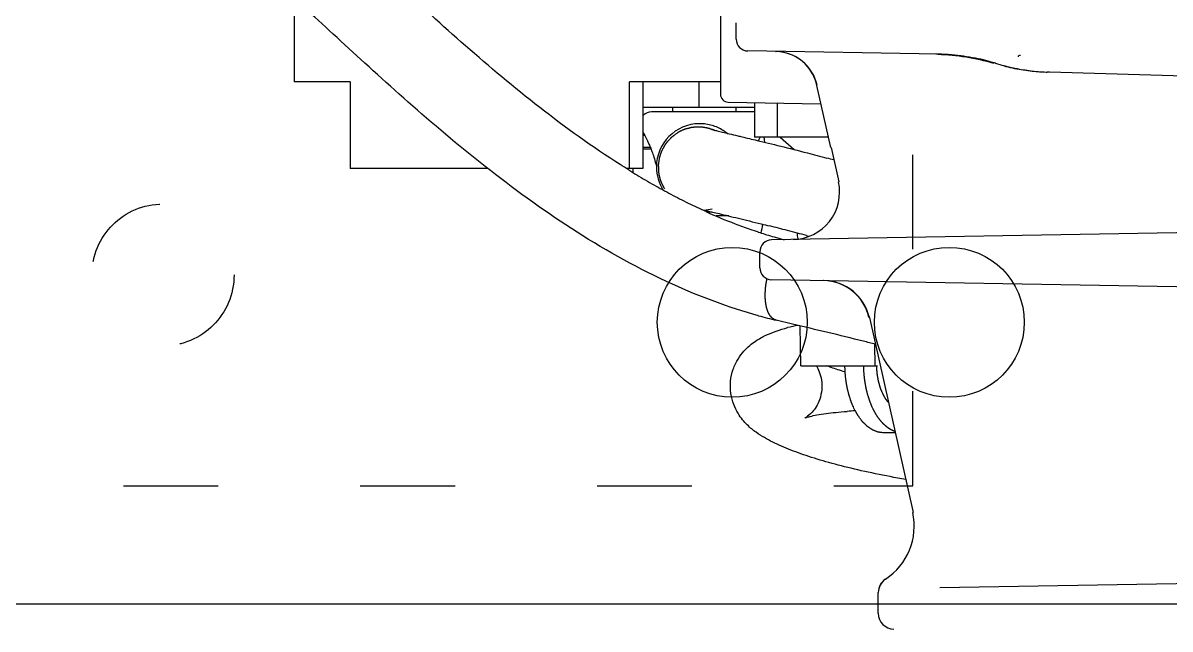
# Model space of a CAD drawing. Header units: metres. Extents: x 27859 to 32645, y 1492 to 8791.
# Drawn here: x 29689.9 to 29835.3, y 5729.2 to 5806 of the extents above; entities that cross this region are included whole.
import ezdxf

# ---------------------------------------------------------------- set-up
doc = ezdxf.new("R2010")
doc.units = ezdxf.units.M
doc.linetypes.add('ACAD_ISO03W100', pattern=[30, 12, -18])
doc.linetypes.add('CENTER', pattern=[2, 1.25, -0.25, 0.25, -0.25])
doc.layers.add('E-EQPT', color=190, linetype='Continuous')
doc.layers.add('E-HAT', color=253, linetype='CENTER', lineweight=15)

# ---------------------------------------------------------------- blocks, each defined once
blk = doc.blocks.new('EDG')
at = {"color": 0, "linetype": 'Continuous'}
for p, q in [((1071.99, 1776.14, 1), (1071.99, 1773.49, 1)), ((986.93, 1771.56, 1), (1064.2, 1772.91, 1)), ((1071.07, 1771.84, 1), (1071.08, 1771.81, 1)), ((1073.12, 1738.65, 1), (1067.58, 1763.35, 1)), ((1069.84, 1753.27, 1), (1071.28, 1753.27, 1)), ((1081.79, 1744.77, 1), (1072.08, 1744.77, 1)), ((1072.47, 1742.01, 1), (1072.41, 1744.77, 1)), ((1081.79, 1744.77, 1), (1081.89, 1739.71, 1)), ((1082.88, 1739.48, 1), (1084.91, 1739, 1)), ((983.32, 1735.63, 1), (1085.52, 1733.85, 1)), ((1086.99, 1732.35, 1), (1086.99, 1730.3, 1)), ((982.02, 1726.99, 1), (1085.52, 1728.8, 1)), ((1081.11, 1728.25, 1), (1080.74, 1728.35, 1)), ((1090.94, 1725.77, 1), (1092.53, 1725.77, 1)), ((1093.2, 1725.23, 1), (1092.17, 1725.47, 1)), ((1093.03, 1725.27, 1), (1093.68, 1725.27, 1)), ((1077.96, 1717.09, 1), (1076.99, 1721.44, 1)), ((1100.14, 1719.34, 1), (1100.1, 1719.5, 1)), ((1101.81, 1719.77, 1), (1103.87, 1719.77, 1)), ((1101.81, 1708.77, 1), (1101.81, 1719.77, 1)), ((1103.03, 1720.29, 1), (1103.03, 1719.77, 1)), ((1103.5, 1719.77, 1), (1103.5, 1708.77, 1)), ((1121.45, 1719.77, 1), (1138.9, 1719.77, 1)), ((1138.9, 1708.77, 1), (1138.9, 1719.77, 1)), ((1100.19, 1719.14, 1), (1100.14, 1719.34, 1)), ((1100.25, 1718.93, 1), (1100.19, 1719.14, 1)), ((1100.3, 1718.72, 1), (1100.25, 1718.93, 1)), ((1100.36, 1718.52, 1), (1100.3, 1718.72, 1)), ((1100.42, 1718.31, 1), (1100.36, 1718.52, 1)), ((1100.49, 1718.12, 1), (1100.42, 1718.31, 1)), ((1100.55, 1717.94, 1), (1100.49, 1718.12, 1)), ((1078.01, 1717.1, 1), (1079.78, 1709.21, 1)), ((1084.44, 1715.77, 1), (1082.63, 1717.36, 1)), ((1100.61, 1717.77, 1), (1100.55, 1717.94, 1)), ((1100.67, 1717.61, 1), (1100.61, 1717.77, 1)), ((1100.72, 1717.46, 1), (1100.67, 1717.61, 1)), ((1100.78, 1717.32, 1), (1100.72, 1717.46, 1)), ((1100.83, 1717.18, 1), (1100.78, 1717.32, 1)), ((1101.81, 1717.27, 1), (1100.8, 1717.27, 1)), ((1100.89, 1717.05, 1), (1100.83, 1717.18, 1)), ((1100.88, 1717.07, 1), (1101.81, 1717.07, 1)), ((1100.94, 1716.92, 1), (1100.89, 1717.05, 1)), ((1100.99, 1716.8, 1), (1100.94, 1716.92, 1)), ((1101.05, 1716.68, 1), (1100.99, 1716.8, 1)), ((1101.1, 1716.57, 1), (1101.05, 1716.68, 1)), ((1101.15, 1716.46, 1), (1101.1, 1716.57, 1)), ((1078.31, 1715.77, 1), (1087.67, 1715.77, 1)), ((1084.75, 1715.77, 1), (1084.75, 1711.45, 1)), ((1086.48, 1715.77, 1), (1086.39, 1716.43, 1)), ((1086.98, 1715.87, 1), (1086.92, 1715.77, 1)), ((1087.03, 1715.96, 1), (1086.98, 1715.87, 1)), ((1087.08, 1716.05, 1), (1087.03, 1715.96, 1)), ((1087.14, 1716.14, 1), (1087.08, 1716.05, 1)), ((1087.19, 1716.23, 1), (1087.14, 1716.14, 1)), ((1087.67, 1711.4, 1), (1087.67, 1715.77, 1)), ((1101.19, 1716.36, 1), (1101.15, 1716.46, 1)), ((1101.24, 1716.26, 1), (1101.19, 1716.36, 1)), ((1101.33, 1716.07, 1), (1101.24, 1716.26, 1)), ((1101.42, 1715.89, 1), (1101.33, 1716.07, 1)), ((1101.5, 1715.73, 1), (1101.42, 1715.89, 1)), ((1101.57, 1715.58, 1), (1101.5, 1715.73, 1)), ((1101.68, 1715.37, 1), (1101.57, 1715.58, 1)), ((1101.58, 1715.57, 1), (1101.81, 1715.57, 1)), ((1101.81, 1715.12, 1), (1101.68, 1715.37, 1)), ((1087.67, 1712.57, 1), (1100.74, 1712.57, 1)), ((1090.05, 1711.97, 1), (1090.05, 1712.57, 1)), ((1098.05, 1711.97, 1), (1098.05, 1712.57, 1)), ((1100.74, 1712.57, 1), (1101.01, 1712.6, 1)), ((1101.01, 1712.6, 1), (1101.29, 1712.68, 1)), ((1101.29, 1712.68, 1), (1101.53, 1712.82, 1)), ((1101.53, 1712.82, 1), (1101.72, 1712.98, 1)), ((1101.72, 1712.98, 1), (1101.81, 1713.08, 1)), ((1091.01, 1711.34, 1), (1079.25, 1711.55, 1)), ((1101.81, 1711.97, 1), (1087.67, 1711.97, 1)), ((1094.74, 1708.77, 1), (1094.74, 1711.97, 1)), ((980.05, 1709.6, 1), (1050.29, 1707.54, 1)), ((1091.99, 1694.31, 1), (1091.99, 1710.34, 1)), ((1091.99, 1708.77, 1), (1103.5, 1708.77, 1)), ((1138.9, 1708.77, 1), (1146.01, 1708.77, 1)), ((1146.01, 1698.24, 1), (1146.01, 1708.77, 1)), ((1050.29, 1707.54, 1), (1050.6, 1707.53, 1)), ((1050.73, 1707.53, 1), (1050.6, 1707.53, 1)), ((1053.98, 1705.43, 1), (1054.1, 1705.43, 1)), ((1054.1, 1705.43, 1), (1054.22, 1705.45, 1)), ((1054.22, 1705.61, 1), (1054.22, 1705.45, 1)), ((1064.42, 1705.27, 1), (1088.52, 1704.85, 1)), ((1084.98, 1704.91, 1), (1084.92, 1704.91, 1)), ((1089.99, 1703.35, 1), (1089.99, 1701.3, 1))]:
    blk.add_line(p, q, dxfattribs=at)
at = {"color": 0}
blk.add_line((130, 1775, 1), (1499.99, 1775, 1), dxfattribs=at)
at = {"color": 0, "linetype": 'ACAD_ISO03W100', "elevation": 1}
blk.add_lwpolyline([(1257.62, 1760), (1067.62, 1760), (1067.62, 1520), (1257.62, 1520)], close=True, dxfattribs=at)
at = {"color": 0}
for centre in [(1062.99, 1739.25, 1), (1090.49, 1739.25, 1)]:
    blk.add_circle(centre, 9.5, dxfattribs=at)
at = {"color": 0, "linetype": 'ACAD_ISO03W100'}
blk.add_circle((1162.62, 1733.25, 1), 9, dxfattribs=at)
at = {"color": 0, "linetype": 'Continuous'}
for centre, radius, start, end in [((1069.99, 1776.14, 1), 2, 359.9999, 88.9944), ((1069.99, 1773.52, 1), 2, 302.6411, 0.0001), ((1069.99, 1773.49, 1), 2, 302.9769, 359.9998), ((1075.44, 1765.1, 1), 8, 122.9772, 192.6488), ((1071.7, 1813.52, 1), 63.12, 272.922, 273.8473), ((1146.34, 2029.52, 1), 296.85, 255.5696, 255.8716), ((1077.59, 1763.06, 1), 23.87, 281.1056, 284.2989), ((1078.98, 1739.97, 1), 6, 192.6487, 269), ((1079.03, 1739.96, 1), 6, 192.6487, 269), ((1070.06, 1676.31, 1), 64.42, 74.593, 76.6713), ((1085.49, 1732.35, 1), 1.5, 0, 89), ((1085.49, 1730.3, 1), 1.5, 271, 0), ((1082.89, 1722.75, 1), 6, 91.0091, 192.6398), ((1169.86, 2061.65, 1), 345.02, 255.0928, 255.2893), ((1101.2, 1731.18, 1), 19.22, 187.3472, 187.6658), ((1100.84, 1731.13, 1), 18.85, 187.6597, 189.7893), ((1069.83, 1675.46, 1), 55.15, 74.5954, 75.1955), ((1069.32, 1673.66, 1), 57.02, 72.5997, 74.5875), ((1172.97, 2073.48, 1), 357.25, 255.2894, 255.4975), ((1178.33, 2094.24, 1), 378.69, 255.4992, 255.8505), ((1068.66, 1671.53, 1), 59.25, 71.7619, 72.6067), ((1094.03, 1725.77, 1), 7.5, 163.3933, 171.8709), ((1068.15, 1669.98, 1), 60.88, 70.711, 71.7609), ((1067.26, 1667.45, 1), 63.56, 68.9019, 70.7053), ((1065.2, 1662.2, 1), 69.21, 65.5357, 68.8779), ((1094.61, 1719.56, 1), 5.51, 96.0013, 106.3567), ((1033.98, 1477.23, 1), 254.97, 76.2979, 76.5699), ((1062.34, 1655.83, 1), 76.18, 63.7169, 65.5556), ((1059.66, 1650.41, 1), 82.23, 62.0029, 63.7175), ((1056.6, 1644.66, 1), 88.74, 60.4058, 62.0035), ((1094.6, 1719.57, 1), 5.5, 359.9996, 31.7433), ((1053.15, 1638.58, 1), 95.74, 58.9183, 60.4064), ((1094.6, 1719.57, 1), 5.5, 270.6374, 0.0062), ((1050.31, 1633.85, 1), 101.25, 58.2418, 58.9255), ((1167.43, 2052.5, 1), 345.7, 254.941, 255.0925), ((1094.6, 1719.57, 1), 5.5, 229.0856, 231.5939), ((1094.61, 1719.57, 1), 5.5, 231.5943, 237.2645), ((1094.62, 1719.59, 1), 5.53, 237.3086, 253.5914), ((1094.25, 1718.31, 1), 3.7, 247.3691, 248.4195), ((1094.61, 1719.57, 1), 5.5, 253.6383, 261.8113), ((1094.61, 1719.57, 1), 5.5, 261.8217, 269.9948), ((1094.61, 1719.56, 1), 5.49, 270, 270.6318), ((1090.99, 1710.34, 1), 1, 359.9999, 89), ((1085.1, 1710.41, 1), 5.5, 192.6361, 269.0126), ((1049.54, 1681.94, 1), 25.61, 87.3446, 87.6335), ((1049.63, 1680.96, 1), 26.59, 83.2742, 87.6249), ((1049.53, 1681.79, 1), 25.77, 83.6836, 87.3413), ((1049.58, 1682.17, 1), 25.38, 79.1047, 83.7007), ((1049.56, 1680.39, 1), 27.16, 80.8601, 83.2804), ((1049.5, 1680.01, 1), 27.55, 78.4955, 80.8602), ((1049.26, 1680.5, 1), 27.08, 78.7579, 79.0955), ((1049.38, 1681.1, 1), 26.47, 76.0305, 78.767), ((1049.43, 1679.66, 1), 27.9, 76.1792, 78.4957), ((1049.49, 1681.55, 1), 26.01, 75.312, 76.0204), ((1049.39, 1681.17, 1), 26.4, 72.9507, 75.3079), ((1064.56, 1730.74, 1), 25.44, 253.0073, 253.328), ((1064.62, 1730.92, 1), 25.62, 253.3304, 255.8328), ((1064.7, 1731.24, 1), 25.96, 255.8347, 258.832), ((1064.82, 1731.93, 1), 26.66, 258.8515, 265.4271), ((1064.89, 1732.73, 1), 27.47, 265.4164, 269.0062), ((1065.16, 1732.58, 1), 27.32, 268.4597, 268.9997), ((1085.15, 1710.42, 1), 5.51, 257.7929, 267.6306), ((1088.49, 1703.35, 1), 1.5, 0, 88.9901)]:
    blk.add_arc(centre, radius, start, end, dxfattribs=at)
for points, knots in [([(1068.52, 1759.17, 1), (1069.87, 1758.94, 1), (1072.45, 1758.45, 1), (1075.9, 1757.67, 1), (1079.05, 1756.83, 1), (1081.85, 1755.93, 1), (1083.89, 1755.14, 1), (1085.37, 1754.46, 1), (1086.42, 1753.89, 1), (1087.47, 1753.23, 1), (1088.57, 1752.34, 1), (1089.58, 1751.18, 1), (1090.33, 1749.72, 1), (1090.72, 1748.33, 1), (1090.78, 1746.72, 1), (1090.42, 1745.15, 1), (1089.78, 1743.85, 1), (1088.77, 1742.55, 1), (1087.53, 1741.57, 1), (1086.24, 1740.87, 1), (1084.93, 1740.34, 1), (1083.98, 1740.06, 1), (1083.48, 1739.93, 1)], [0, 0, 0, 0, 0.089396, 0.180456, 0.271517, 0.362577, 0.453638, 0.499168, 0.544698, 0.590228, 0.635758, 0.681289, 0.704054, 0.726819, 0.749584, 0.772349, 0.795114, 0.817879, 0.863409, 0.90894, 0.95447, 1, 1, 1, 1]), ([(1069.88, 1753.1, 1), (1069.93, 1753.08, 1), (1070, 1753.05, 1), (1070.09, 1753.01, 1), (1070.15, 1752.99, 1), (1070.19, 1752.97, 1), (1070.22, 1752.95, 1), (1070.24, 1752.95, 1), (1070.25, 1752.94, 1), (1070.26, 1752.93, 1), (1070.28, 1752.93, 1), (1070.31, 1752.91, 1), (1070.36, 1752.88, 1), (1070.43, 1752.84, 1), (1070.49, 1752.81, 1), (1070.53, 1752.78, 1), (1070.56, 1752.76, 1), (1070.58, 1752.75, 1), (1070.6, 1752.74, 1), (1070.61, 1752.74, 1), (1070.62, 1752.73, 1), (1070.64, 1752.71, 1), (1070.67, 1752.69, 1), (1070.71, 1752.66, 1), (1070.77, 1752.62, 1), (1070.83, 1752.57, 1), (1070.87, 1752.54, 1), (1070.91, 1752.52, 1), (1070.94, 1752.49, 1), (1070.96, 1752.48, 1), (1070.98, 1752.47, 1), (1070.99, 1752.45, 1), (1071.01, 1752.43, 1), (1071.04, 1752.41, 1), (1071.07, 1752.38, 1), (1071.11, 1752.34, 1), (1071.17, 1752.29, 1), (1071.22, 1752.25, 1), (1071.26, 1752.21, 1), (1071.29, 1752.18, 1), (1071.31, 1752.17, 1), (1071.32, 1752.16, 1), (1071.33, 1752.15, 1), (1071.34, 1752.13, 1), (1071.36, 1752.11, 1), (1071.39, 1752.08, 1), (1071.43, 1752.03, 1), (1071.48, 1751.98, 1), (1071.55, 1751.91, 1), (1071.59, 1751.86, 1), (1071.63, 1751.82, 1), (1071.64, 1751.81, 1), (1071.65, 1751.8, 1), (1071.66, 1751.79, 1), (1071.68, 1751.76, 1), (1071.7, 1751.73, 1), (1071.74, 1751.68, 1), (1071.79, 1751.62, 1), (1071.87, 1751.52, 1), (1071.93, 1751.44, 1), (1071.97, 1751.39, 1)], [0, 0, 0, 0, 0.0625, 0.09375, 0.125, 0.140625, 0.15625, 0.164062, 0.167969, 0.171875, 0.179688, 0.1875, 0.21875, 0.25, 0.28125, 0.296875, 0.3125, 0.320312, 0.328125, 0.332031, 0.335938, 0.34375, 0.359375, 0.375, 0.40625, 0.4375, 0.453125, 0.46875, 0.484375, 0.492188, 0.5, 0.507812, 0.515625, 0.53125, 0.546875, 0.5625, 0.59375, 0.625, 0.640625, 0.65625, 0.664062, 0.667969, 0.671875, 0.679688, 0.6875, 0.703125, 0.71875, 0.75, 0.78125, 0.8125, 0.820312, 0.828125, 0.832031, 0.835938, 0.84375, 0.859375, 0.875, 0.90625, 0.9375, 1, 1, 1, 1]), ([(1071.28, 1753.27, 1), (1071.37, 1753.26, 1), (1071.51, 1753.25, 1), (1071.66, 1753.22, 1), (1071.76, 1753.21, 1), (1071.82, 1753.2, 1), (1071.88, 1753.2, 1), (1071.92, 1753.19, 1), (1071.95, 1753.19, 1), (1071.98, 1753.18, 1), (1071.99, 1753.18, 1), (1072, 1753.18, 1), (1072, 1753.18, 1), (1072.01, 1753.18, 1), (1072.02, 1753.18, 1), (1072.03, 1753.17, 1), (1072.06, 1753.16, 1), (1072.09, 1753.15, 1), (1072.12, 1753.13, 1), (1072.17, 1753.12, 1), (1072.25, 1753.09, 1), (1072.36, 1753.04, 1), (1072.47, 1753, 1), (1072.54, 1752.97, 1), (1072.59, 1752.95, 1), (1072.62, 1752.94, 1), (1072.65, 1752.92, 1), (1072.68, 1752.92, 1), (1072.7, 1752.91, 1), (1072.7, 1752.91, 1), (1072.71, 1752.9, 1), (1072.71, 1752.9, 1), (1072.72, 1752.89, 1), (1072.74, 1752.89, 1), (1072.76, 1752.87, 1), (1072.78, 1752.85, 1), (1072.83, 1752.82, 1), (1072.88, 1752.79, 1), (1072.94, 1752.75, 1), (1073.01, 1752.7, 1), (1073.07, 1752.66, 1), (1073.13, 1752.62, 1), (1073.2, 1752.58, 1), (1073.25, 1752.54, 1), (1073.29, 1752.51, 1), (1073.32, 1752.49, 1), (1073.35, 1752.47, 1), (1073.37, 1752.46, 1), (1073.38, 1752.45, 1), (1073.39, 1752.45, 1), (1073.39, 1752.44, 1), (1073.4, 1752.43, 1), (1073.42, 1752.41, 1), (1073.45, 1752.39, 1), (1073.47, 1752.36, 1), (1073.51, 1752.32, 1), (1073.56, 1752.27, 1), (1073.62, 1752.21, 1), (1073.68, 1752.15, 1), (1073.74, 1752.09, 1), (1073.8, 1752.04, 1), (1073.86, 1751.98, 1), (1073.91, 1751.93, 1), (1073.95, 1751.89, 1), (1073.97, 1751.86, 1), (1073.99, 1751.85, 1), (1074, 1751.83, 1), (1074.01, 1751.82, 1), (1074.02, 1751.81, 1), (1074.03, 1751.81, 1), (1074.04, 1751.79, 1), (1074.06, 1751.76, 1), (1074.09, 1751.72, 1), (1074.12, 1751.69, 1), (1074.15, 1751.64, 1), (1074.21, 1751.55, 1), (1074.3, 1751.43, 1), (1074.39, 1751.31, 1), (1074.45, 1751.22, 1), (1074.49, 1751.17, 1), (1074.52, 1751.14, 1), (1074.54, 1751.1, 1), (1074.56, 1751.07, 1), (1074.58, 1751.06, 1), (1074.58, 1751.05, 1), (1074.59, 1751.04, 1), (1074.6, 1751.02, 1), (1074.61, 1751, 1), (1074.62, 1750.98, 1), (1074.64, 1750.94, 1), (1074.68, 1750.88, 1), (1074.71, 1750.81, 1), (1074.76, 1750.72, 1), (1074.82, 1750.61, 1), (1074.93, 1750.41, 1), (1075.03, 1750.24, 1), (1075.09, 1750.12, 1)], [0, 0, 0, 0, 0.0625, 0.09375, 0.109375, 0.125, 0.140625, 0.148438, 0.15625, 0.160156, 0.164062, 0.166016, 0.166992, 0.167969, 0.169922, 0.171875, 0.179688, 0.1875, 0.195312, 0.203125, 0.21875, 0.25, 0.28125, 0.296875, 0.304688, 0.3125, 0.320312, 0.328125, 0.330078, 0.332031, 0.333008, 0.333984, 0.335938, 0.339844, 0.34375, 0.351562, 0.359375, 0.375, 0.390625, 0.40625, 0.421875, 0.4375, 0.453125, 0.46875, 0.476562, 0.484375, 0.492188, 0.496094, 0.498047, 0.5, 0.501953, 0.503906, 0.507812, 0.515625, 0.523438, 0.53125, 0.546875, 0.5625, 0.578125, 0.59375, 0.609375, 0.625, 0.640625, 0.648438, 0.65625, 0.660156, 0.664062, 0.666016, 0.667969, 0.669922, 0.671875, 0.679688, 0.6875, 0.695312, 0.703125, 0.71875, 0.75, 0.78125, 0.796875, 0.804688, 0.8125, 0.820312, 0.828125, 0.830078, 0.832031, 0.833984, 0.835938, 0.839844, 0.84375, 0.851562, 0.859375, 0.875, 0.890625, 0.90625, 0.9375, 1, 1, 1, 1]), ([(1071.97, 1751.39, 1), (1071.97, 1751.39, 1), (1071.97, 1751.39, 1), (1071.97, 1751.38, 1), (1071.98, 1751.38, 1), (1071.98, 1751.38, 1), (1071.98, 1751.37, 1), (1071.98, 1751.37, 1), (1071.98, 1751.37, 1), (1071.99, 1751.36, 1), (1071.99, 1751.35, 1), (1072, 1751.34, 1), (1072.02, 1751.32, 1), (1072.03, 1751.3, 1), (1072.05, 1751.27, 1), (1072.06, 1751.25, 1), (1072.07, 1751.24, 1), (1072.08, 1751.23, 1), (1072.08, 1751.23, 1), (1072.08, 1751.22, 1), (1072.09, 1751.22, 1), (1072.09, 1751.21, 1), (1072.09, 1751.21, 1), (1072.1, 1751.2, 1), (1072.11, 1751.18, 1), (1072.12, 1751.17, 1), (1072.12, 1751.16, 1)], [0, 0, 0, 0, 0.0625, 0.125, 0.140625, 0.15625, 0.164062, 0.171875, 0.1875, 0.21875, 0.25, 0.3125, 0.375, 0.5, 0.625, 0.6875, 0.75, 0.78125, 0.8125, 0.828125, 0.835938, 0.84375, 0.859375, 0.875, 0.9375, 1, 1, 1, 1]), ([(1072.12, 1751.16, 1), (1072.16, 1751.11, 1), (1072.2, 1751.03, 1), (1072.27, 1750.93, 1), (1072.31, 1750.86, 1), (1072.34, 1750.81, 1), (1072.36, 1750.78, 1), (1072.37, 1750.75, 1), (1072.39, 1750.73, 1), (1072.41, 1750.68, 1), (1072.45, 1750.61, 1), (1072.5, 1750.53, 1), (1072.54, 1750.44, 1), (1072.58, 1750.37, 1), (1072.6, 1750.33, 1), (1072.62, 1750.3, 1), (1072.63, 1750.27, 1), (1072.65, 1750.23, 1), (1072.69, 1750.14, 1), (1072.74, 1750.04, 1), (1072.78, 1749.94, 1), (1072.81, 1749.89, 1), (1072.82, 1749.86, 1), (1072.83, 1749.83, 1), (1072.84, 1749.81, 1), (1072.85, 1749.78, 1), (1072.88, 1749.73, 1), (1072.92, 1749.62, 1), (1072.96, 1749.51, 1), (1073, 1749.42, 1), (1073.02, 1749.38, 1), (1073.03, 1749.35, 1), (1073.04, 1749.31, 1), (1073.06, 1749.26, 1), (1073.09, 1749.18, 1), (1073.12, 1749.08, 1), (1073.15, 1748.98, 1), (1073.18, 1748.9, 1), (1073.2, 1748.84, 1), (1073.21, 1748.81, 1), (1073.22, 1748.78, 1), (1073.23, 1748.73, 1), (1073.26, 1748.63, 1), (1073.31, 1748.48, 1), (1073.35, 1748.35, 1), (1073.37, 1748.28, 1)], [0, 0, 0, 0, 0.0625, 0.09375, 0.125, 0.140625, 0.15625, 0.164062, 0.171875, 0.1875, 0.21875, 0.25, 0.28125, 0.3125, 0.328125, 0.335938, 0.34375, 0.359375, 0.375, 0.4375, 0.46875, 0.484375, 0.492188, 0.5, 0.507812, 0.515625, 0.53125, 0.5625, 0.625, 0.640625, 0.65625, 0.664062, 0.671875, 0.6875, 0.71875, 0.75, 0.78125, 0.8125, 0.828125, 0.835938, 0.84375, 0.859375, 0.875, 0.9375, 1, 1, 1, 1]), ([(1075.09, 1750.12, 1), (1075.13, 1750.03, 1), (1075.19, 1749.88, 1), (1075.26, 1749.72, 1), (1075.3, 1749.62, 1), (1075.33, 1749.55, 1), (1075.36, 1749.48, 1), (1075.38, 1749.43, 1), (1075.4, 1749.39, 1), (1075.4, 1749.38, 1), (1075.41, 1749.37, 1), (1075.41, 1749.35, 1), (1075.42, 1749.33, 1), (1075.43, 1749.3, 1), (1075.45, 1749.25, 1), (1075.47, 1749.18, 1), (1075.5, 1749.08, 1), (1075.55, 1748.94, 1), (1075.59, 1748.81, 1), (1075.63, 1748.71, 1), (1075.65, 1748.64, 1), (1075.66, 1748.59, 1), (1075.67, 1748.56, 1), (1075.68, 1748.53, 1), (1075.69, 1748.5, 1), (1075.7, 1748.45, 1), (1075.72, 1748.39, 1), (1075.74, 1748.3, 1), (1075.76, 1748.22, 1), (1075.79, 1748.11, 1), (1075.82, 1748, 1), (1075.85, 1747.89, 1), (1075.87, 1747.8, 1), (1075.88, 1747.73, 1), (1075.9, 1747.68, 1), (1075.9, 1747.66, 1), (1075.91, 1747.64, 1), (1075.91, 1747.61, 1), (1075.92, 1747.58, 1), (1075.93, 1747.53, 1), (1075.94, 1747.46, 1), (1075.95, 1747.37, 1), (1075.98, 1747.26, 1), (1076, 1747.11, 1), (1076.03, 1746.97, 1), (1076.05, 1746.85, 1), (1076.06, 1746.78, 1), (1076.07, 1746.73, 1), (1076.07, 1746.7, 1), (1076.08, 1746.67, 1), (1076.08, 1746.63, 1), (1076.09, 1746.57, 1), (1076.1, 1746.5, 1), (1076.11, 1746.38, 1), (1076.13, 1746.23, 1), (1076.14, 1746.08, 1), (1076.16, 1745.96, 1), (1076.16, 1745.89, 1), (1076.17, 1745.83, 1), (1076.17, 1745.79, 1), (1076.18, 1745.76, 1), (1076.18, 1745.73, 1), (1076.18, 1745.68, 1), (1076.19, 1745.6, 1), (1076.19, 1745.48, 1), (1076.2, 1745.32, 1), (1076.21, 1745.08, 1), (1076.22, 1744.89, 1), (1076.22, 1744.77, 1)], [0, 0, 0, 0, 0.0625, 0.09375, 0.109375, 0.125, 0.140625, 0.15625, 0.160156, 0.164062, 0.166016, 0.167969, 0.171875, 0.179688, 0.1875, 0.203125, 0.21875, 0.25, 0.28125, 0.296875, 0.3125, 0.320312, 0.328125, 0.332031, 0.335938, 0.34375, 0.359375, 0.375, 0.390625, 0.40625, 0.4375, 0.453125, 0.46875, 0.484375, 0.492188, 0.496094, 0.5, 0.503906, 0.507812, 0.515625, 0.53125, 0.546875, 0.5625, 0.59375, 0.625, 0.640625, 0.65625, 0.664062, 0.667969, 0.671875, 0.679688, 0.6875, 0.703125, 0.71875, 0.75, 0.78125, 0.796875, 0.8125, 0.820312, 0.828125, 0.832031, 0.835938, 0.84375, 0.859375, 0.875, 0.90625, 0.9375, 1, 1, 1, 1]), ([(1081.28, 1751.39, 1), (1081.28, 1751.39, 1), (1081.16, 1751.33, 1), (1080.66, 1751.18, 1), (1079.82, 1750.99, 1), (1078.4, 1750.76, 1), (1076.97, 1750.62, 1), (1075.93, 1750.54, 1)], [0, 0, 0, 0, 0.178571, 0.357143, 0.535714, 0.714286, 1, 1, 1, 1]), ([(1079.84, 1744.76, 1), (1079.84, 1744.77, 1), (1079.71, 1744.98, 1), (1079.45, 1745.49, 1), (1079.15, 1746.54, 1), (1079.1, 1747.81, 1), (1079.38, 1749.05, 1), (1079.87, 1750.02, 1), (1080.55, 1750.89, 1), (1081.17, 1751.34, 1), (1081.29, 1751.39, 1), (1081.28, 1751.39, 1)], [0, 0, 0, 0, 0.003528, 0.103175, 0.202822, 0.302469, 0.402117, 0.501764, 0.601411, 0.800706, 1, 1, 1, 1]), ([(1070.71, 1749.42, 1), (1070.72, 1749.4, 1), (1070.76, 1749.36, 1), (1070.8, 1749.31, 1), (1070.83, 1749.27, 1), (1070.84, 1749.25, 1), (1070.87, 1749.22, 1), (1070.9, 1749.17, 1), (1070.94, 1749.12, 1), (1070.96, 1749.09, 1), (1070.98, 1749.07, 1), (1071.01, 1749.03, 1), (1071.04, 1748.98, 1), (1071.07, 1748.94, 1), (1071.09, 1748.9, 1), (1071.11, 1748.86, 1), (1071.14, 1748.82, 1), (1071.17, 1748.77, 1), (1071.2, 1748.73, 1), (1071.21, 1748.7, 1), (1071.23, 1748.66, 1), (1071.26, 1748.62, 1), (1071.28, 1748.57, 1), (1071.3, 1748.53, 1), (1071.31, 1748.51, 1), (1071.32, 1748.5, 1), (1071.33, 1748.48, 1), (1071.34, 1748.47, 1), (1071.36, 1748.42, 1), (1071.39, 1748.36, 1), (1071.42, 1748.3, 1), (1071.43, 1748.27, 1)], [0, 0, 0, 0, 0.0625, 0.125, 0.15625, 0.171875, 0.1875, 0.25, 0.3125, 0.328125, 0.34375, 0.375, 0.4375, 0.46875, 0.5, 0.53125, 0.5625, 0.625, 0.65625, 0.671875, 0.6875, 0.75, 0.78125, 0.8125, 0.828125, 0.835938, 0.84375, 0.859375, 0.875, 0.9375, 1, 1, 1, 1]), ([(1071.43, 1748.27, 1), (1071.46, 1748.22, 1), (1071.49, 1748.14, 1), (1071.54, 1748.04, 1), (1071.56, 1747.97, 1), (1071.59, 1747.92, 1), (1071.6, 1747.88, 1), (1071.61, 1747.86, 1), (1071.62, 1747.83, 1), (1071.64, 1747.78, 1), (1071.66, 1747.71, 1), (1071.69, 1747.63, 1), (1071.72, 1747.54, 1), (1071.75, 1747.47, 1), (1071.76, 1747.43, 1), (1071.77, 1747.4, 1), (1071.78, 1747.37, 1), (1071.79, 1747.33, 1), (1071.82, 1747.24, 1), (1071.85, 1747.14, 1), (1071.88, 1747.04, 1), (1071.89, 1746.99, 1), (1071.9, 1746.96, 1), (1071.91, 1746.93, 1), (1071.91, 1746.91, 1), (1071.92, 1746.88, 1), (1071.93, 1746.83, 1), (1071.95, 1746.72, 1), (1071.98, 1746.61, 1), (1072, 1746.52, 1), (1072.01, 1746.48, 1), (1072.01, 1746.45, 1), (1072.02, 1746.42, 1), (1072.03, 1746.36, 1), (1072.04, 1746.29, 1), (1072.06, 1746.19, 1), (1072.07, 1746.1, 1), (1072.08, 1746.02, 1), (1072.09, 1745.96, 1), (1072.1, 1745.93, 1), (1072.1, 1745.9, 1), (1072.11, 1745.86, 1), (1072.12, 1745.76, 1), (1072.13, 1745.62, 1), (1072.15, 1745.49, 1), (1072.15, 1745.42, 1)], [0, 0, 0, 0, 0.0625, 0.09375, 0.125, 0.140625, 0.15625, 0.164062, 0.171875, 0.1875, 0.21875, 0.25, 0.28125, 0.3125, 0.328125, 0.335938, 0.34375, 0.359375, 0.375, 0.4375, 0.46875, 0.484375, 0.492188, 0.5, 0.507812, 0.515625, 0.53125, 0.5625, 0.625, 0.640625, 0.65625, 0.664062, 0.671875, 0.6875, 0.71875, 0.75, 0.78125, 0.8125, 0.828125, 0.835938, 0.84375, 0.859375, 0.875, 0.9375, 1, 1, 1, 1]), ([(1073.37, 1748.28, 1), (1073.38, 1748.23, 1), (1073.4, 1748.15, 1), (1073.43, 1748.04, 1), (1073.44, 1747.98, 1), (1073.46, 1747.93, 1), (1073.46, 1747.89, 1), (1073.47, 1747.87, 1), (1073.47, 1747.85, 1), (1073.48, 1747.83, 1), (1073.49, 1747.78, 1), (1073.5, 1747.72, 1), (1073.52, 1747.63, 1), (1073.54, 1747.55, 1), (1073.55, 1747.48, 1), (1073.57, 1747.42, 1), (1073.58, 1747.36, 1), (1073.59, 1747.26, 1), (1073.62, 1747.15, 1), (1073.63, 1747.04, 1), (1073.64, 1746.99, 1), (1073.65, 1746.94, 1), (1073.66, 1746.9, 1), (1073.67, 1746.84, 1), (1073.68, 1746.74, 1), (1073.7, 1746.62, 1), (1073.71, 1746.52, 1), (1073.72, 1746.46, 1), (1073.73, 1746.4, 1), (1073.74, 1746.32, 1), (1073.75, 1746.23, 1), (1073.76, 1746.14, 1), (1073.76, 1746.07, 1), (1073.77, 1746.02, 1), (1073.77, 1745.99, 1), (1073.77, 1745.96, 1), (1073.78, 1745.92, 1), (1073.78, 1745.85, 1), (1073.79, 1745.77, 1), (1073.8, 1745.64, 1), (1073.81, 1745.55, 1), (1073.81, 1745.48, 1)], [0, 0, 0, 0, 0.0625, 0.09375, 0.125, 0.140625, 0.15625, 0.164062, 0.171875, 0.179688, 0.1875, 0.21875, 0.25, 0.28125, 0.3125, 0.328125, 0.34375, 0.375, 0.4375, 0.46875, 0.484375, 0.5, 0.515625, 0.53125, 0.5625, 0.625, 0.65625, 0.671875, 0.6875, 0.71875, 0.75, 0.78125, 0.8125, 0.828125, 0.835938, 0.84375, 0.859375, 0.875, 0.90625, 0.9375, 1, 1, 1, 1]), ([(1072.15, 1745.42, 1), (1072.16, 1745.4, 1), (1072.16, 1745.36, 1), (1072.16, 1745.31, 1), (1072.17, 1745.28, 1), (1072.17, 1745.25, 1), (1072.17, 1745.24, 1), (1072.17, 1745.22, 1), (1072.17, 1745.21, 1), (1072.17, 1745.19, 1), (1072.17, 1745.17, 1), (1072.17, 1745.15, 1), (1072.18, 1745.13, 1), (1072.18, 1745.11, 1), (1072.18, 1745.1, 1), (1072.18, 1745.09, 1), (1072.18, 1745.08, 1), (1072.18, 1745.06, 1), (1072.18, 1745.04, 1), (1072.18, 1745.02, 1), (1072.18, 1745.01, 1), (1072.18, 1745, 1), (1072.18, 1744.98, 1), (1072.18, 1744.96, 1), (1072.18, 1744.94, 1), (1072.18, 1744.92, 1), (1072.19, 1744.89, 1), (1072.19, 1744.87, 1), (1072.19, 1744.84, 1), (1072.19, 1744.81, 1), (1072.19, 1744.78, 1), (1072.19, 1744.77, 1)], [0, 0, 0, 0, 0.125, 0.1875, 0.25, 0.28125, 0.3125, 0.328125, 0.34375, 0.375, 0.40625, 0.4375, 0.46875, 0.484375, 0.5, 0.515625, 0.53125, 0.5625, 0.59375, 0.625, 0.65625, 0.671875, 0.6875, 0.71875, 0.75, 0.78125, 0.8125, 0.84375, 0.875, 0.9375, 1, 1, 1, 1]), ([(1073.81, 1745.48, 1), (1073.81, 1745.47, 1), (1073.81, 1745.46, 1), (1073.81, 1745.43, 1), (1073.81, 1745.42, 1), (1073.82, 1745.41, 1), (1073.82, 1745.4, 1), (1073.82, 1745.39, 1), (1073.82, 1745.39, 1), (1073.82, 1745.37, 1), (1073.82, 1745.36, 1), (1073.82, 1745.33, 1), (1073.82, 1745.29, 1), (1073.82, 1745.23, 1), (1073.83, 1745.15, 1), (1073.83, 1745.08, 1), (1073.83, 1745.01, 1), (1073.83, 1744.98, 1), (1073.83, 1744.95, 1), (1073.83, 1744.93, 1), (1073.83, 1744.91, 1), (1073.83, 1744.91, 1), (1073.83, 1744.9, 1), (1073.83, 1744.88, 1), (1073.84, 1744.87, 1), (1073.84, 1744.84, 1), (1073.84, 1744.8, 1), (1073.84, 1744.78, 1), (1073.84, 1744.76, 1)], [0, 0, 0, 0, 0.0625, 0.09375, 0.125, 0.140625, 0.15625, 0.164062, 0.171875, 0.1875, 0.21875, 0.25, 0.3125, 0.375, 0.5, 0.625, 0.6875, 0.75, 0.78125, 0.8125, 0.828125, 0.835938, 0.84375, 0.859375, 0.875, 0.90625, 0.9375, 1, 1, 1, 1]), ([(1076.2, 1745.55, 1), (1076.84, 1745.35, 1), (1077.65, 1745.09, 1), (1078.35, 1744.84, 1), (1078.53, 1744.77, 1)], [0, 0, 0, 0, 0.721331, 1, 1, 1, 1]), ([(1084.91, 1739, 1), (1084.93, 1738.99, 1), (1084.97, 1738.98, 1), (1085.01, 1738.96, 1), (1085.04, 1738.95, 1), (1085.05, 1738.95, 1), (1085.06, 1738.95, 1), (1085.07, 1738.94, 1), (1085.09, 1738.93, 1), (1085.11, 1738.92, 1), (1085.14, 1738.91, 1), (1085.17, 1738.9, 1), (1085.19, 1738.88, 1), (1085.21, 1738.88, 1), (1085.22, 1738.87, 1), (1085.23, 1738.86, 1), (1085.24, 1738.86, 1), (1085.27, 1738.84, 1), (1085.3, 1738.82, 1), (1085.33, 1738.8, 1), (1085.35, 1738.79, 1), (1085.35, 1738.78, 1), (1085.36, 1738.78, 1), (1085.37, 1738.77, 1), (1085.38, 1738.76, 1), (1085.39, 1738.75, 1), (1085.42, 1738.72, 1), (1085.45, 1738.7, 1), (1085.48, 1738.67, 1), (1085.49, 1738.66, 1), (1085.5, 1738.66, 1), (1085.5, 1738.65, 1), (1085.52, 1738.63, 1), (1085.54, 1738.61, 1), (1085.56, 1738.58, 1), (1085.58, 1738.56, 1), (1085.6, 1738.53, 1), (1085.62, 1738.52, 1), (1085.63, 1738.51, 1), (1085.63, 1738.5, 1), (1085.64, 1738.49, 1), (1085.67, 1738.45, 1), (1085.7, 1738.41, 1), (1085.73, 1738.36, 1), (1085.75, 1738.34, 1)], [0, 0, 0, 0, 0.0625, 0.125, 0.140625, 0.15625, 0.164062, 0.171875, 0.1875, 0.21875, 0.25, 0.28125, 0.3125, 0.328125, 0.335938, 0.34375, 0.359375, 0.375, 0.4375, 0.46875, 0.484375, 0.492188, 0.5, 0.507812, 0.515625, 0.53125, 0.5625, 0.625, 0.640625, 0.65625, 0.664062, 0.671875, 0.6875, 0.71875, 0.75, 0.78125, 0.8125, 0.828125, 0.835938, 0.84375, 0.859375, 0.875, 0.9375, 1, 1, 1, 1]), ([(1085.75, 1738.34, 1), (1085.76, 1738.32, 1), (1085.78, 1738.29, 1), (1085.81, 1738.24, 1), (1085.83, 1738.21, 1), (1085.84, 1738.19, 1), (1085.85, 1738.16, 1), (1085.87, 1738.12, 1), (1085.89, 1738.08, 1), (1085.9, 1738.06, 1), (1085.91, 1738.04, 1), (1085.92, 1738.03, 1), (1085.92, 1738.02, 1), (1085.93, 1738.01, 1), (1085.94, 1737.97, 1), (1085.96, 1737.93, 1), (1085.98, 1737.89, 1), (1085.99, 1737.85, 1), (1086, 1737.82, 1), (1086.02, 1737.77, 1), (1086.04, 1737.72, 1), (1086.05, 1737.68, 1), (1086.06, 1737.66, 1), (1086.07, 1737.62, 1), (1086.09, 1737.58, 1), (1086.1, 1737.53, 1), (1086.11, 1737.5, 1), (1086.12, 1737.48, 1), (1086.12, 1737.47, 1), (1086.12, 1737.45, 1), (1086.13, 1737.43, 1), (1086.14, 1737.39, 1), (1086.15, 1737.33, 1), (1086.17, 1737.27, 1), (1086.17, 1737.25, 1)], [0, 0, 0, 0, 0.0625, 0.125, 0.15625, 0.171875, 0.1875, 0.25, 0.28125, 0.3125, 0.328125, 0.335938, 0.34375, 0.359375, 0.375, 0.4375, 0.46875, 0.5, 0.53125, 0.5625, 0.625, 0.65625, 0.671875, 0.6875, 0.75, 0.78125, 0.8125, 0.828125, 0.835938, 0.84375, 0.859375, 0.875, 0.9375, 1, 1, 1, 1]), ([(1087.17, 1738.42, 1), (1090.92, 1737.38, 1), (1098.91, 1734.4, 1), (1110.33, 1728.02, 1), (1121.32, 1720.09, 1), (1131.18, 1711.77, 1), (1139.81, 1703.86, 1), (1145.87, 1698.29, 1), (1149.66, 1695.11, 1), (1151.17, 1693.96, 1), (1151.77, 1693.54, 1)], [0, 0, 0, 0, 0.124224, 0.273292, 0.42236, 0.571429, 0.720497, 0.869565, 0.944099, 1, 1, 1, 1]), ([(1086.17, 1737.25, 1), (1086.18, 1737.21, 1), (1086.2, 1737.13, 1), (1086.21, 1737.05, 1), (1086.22, 1736.99, 1), (1086.23, 1736.97, 1), (1086.23, 1736.95, 1), (1086.23, 1736.93, 1), (1086.24, 1736.89, 1), (1086.25, 1736.84, 1), (1086.25, 1736.78, 1), (1086.26, 1736.72, 1), (1086.27, 1736.67, 1), (1086.27, 1736.64, 1), (1086.28, 1736.6, 1), (1086.28, 1736.57, 1), (1086.29, 1736.51, 1), (1086.29, 1736.44, 1), (1086.3, 1736.36, 1), (1086.3, 1736.33, 1), (1086.3, 1736.31, 1), (1086.3, 1736.29, 1), (1086.3, 1736.27, 1), (1086.31, 1736.25, 1), (1086.31, 1736.21, 1), (1086.31, 1736.16, 1), (1086.31, 1736.09, 1), (1086.31, 1736.02, 1), (1086.32, 1735.96, 1), (1086.32, 1735.92, 1), (1086.32, 1735.87, 1), (1086.32, 1735.82, 1), (1086.32, 1735.75, 1), (1086.32, 1735.68, 1), (1086.31, 1735.63, 1), (1086.31, 1735.59, 1), (1086.31, 1735.56, 1), (1086.31, 1735.54, 1), (1086.31, 1735.51, 1), (1086.31, 1735.44, 1), (1086.3, 1735.33, 1), (1086.3, 1735.24, 1), (1086.3, 1735.19, 1)], [0, 0, 0, 0, 0.0625, 0.125, 0.140625, 0.15625, 0.164062, 0.171875, 0.1875, 0.21875, 0.25, 0.28125, 0.3125, 0.328125, 0.34375, 0.359375, 0.375, 0.4375, 0.46875, 0.484375, 0.492188, 0.5, 0.507812, 0.515625, 0.53125, 0.5625, 0.59375, 0.625, 0.65625, 0.671875, 0.6875, 0.71875, 0.75, 0.78125, 0.8125, 0.828125, 0.835938, 0.84375, 0.859375, 0.875, 0.9375, 1, 1, 1, 1]), ([(1086.3, 1735.19, 1), (1086.29, 1735.13, 1), (1086.28, 1735.05, 1), (1086.28, 1734.97, 1), (1086.27, 1734.91, 1), (1086.27, 1734.85, 1), (1086.26, 1734.79, 1), (1086.25, 1734.75, 1), (1086.25, 1734.72, 1), (1086.25, 1734.71, 1), (1086.25, 1734.68, 1), (1086.24, 1734.65, 1), (1086.24, 1734.6, 1), (1086.23, 1734.55, 1), (1086.22, 1734.51, 1), (1086.22, 1734.48, 1), (1086.22, 1734.45, 1), (1086.21, 1734.43, 1), (1086.21, 1734.4, 1), (1086.2, 1734.36, 1), (1086.2, 1734.32, 1), (1086.19, 1734.27, 1), (1086.18, 1734.23, 1), (1086.18, 1734.2, 1), (1086.17, 1734.17, 1), (1086.16, 1734.13, 1), (1086.15, 1734.06, 1), (1086.14, 1734, 1), (1086.13, 1733.93, 1), (1086.11, 1733.84, 1), (1086.09, 1733.76, 1), (1086.08, 1733.69, 1)], [0, 0, 0, 0, 0.125, 0.15625, 0.1875, 0.25, 0.28125, 0.3125, 0.328125, 0.335938, 0.34375, 0.375, 0.40625, 0.4375, 0.46875, 0.484375, 0.5, 0.515625, 0.53125, 0.5625, 0.59375, 0.625, 0.65625, 0.671875, 0.6875, 0.71875, 0.75, 0.8125, 0.84375, 0.875, 1, 1, 1, 1]), ([(1092.17, 1725.47, 1), (1091.44, 1725.65, 1), (1089.8, 1726.04, 1), (1087.53, 1726.6, 1), (1086.12, 1726.95, 1), (1085.75, 1727.04, 1)], [0, 0, 0, 0, 0.428571, 0.857143, 1, 1, 1, 1]), ([(1099.83, 1720.28, 1), (1099.82, 1720.33, 1), (1099.81, 1720.39, 1), (1099.8, 1720.48, 1), (1099.79, 1720.53, 1), (1099.78, 1720.58, 1), (1099.77, 1720.6, 1), (1099.77, 1720.62, 1), (1099.76, 1720.65, 1), (1099.75, 1720.69, 1), (1099.74, 1720.74, 1), (1099.72, 1720.81, 1), (1099.71, 1720.88, 1), (1099.69, 1720.93, 1), (1099.68, 1720.97, 1), (1099.68, 1721, 1), (1099.67, 1721.02, 1), (1099.66, 1721.04, 1), (1099.65, 1721.09, 1), (1099.63, 1721.14, 1), (1099.61, 1721.2, 1), (1099.59, 1721.25, 1), (1099.58, 1721.29, 1), (1099.57, 1721.31, 1), (1099.57, 1721.33, 1), (1099.56, 1721.34, 1), (1099.55, 1721.37, 1), (1099.54, 1721.4, 1), (1099.51, 1721.46, 1), (1099.49, 1721.52, 1), (1099.47, 1721.57, 1), (1099.45, 1721.62, 1), (1099.44, 1721.64, 1), (1099.43, 1721.67, 1), (1099.42, 1721.69, 1), (1099.4, 1721.72, 1), (1099.38, 1721.77, 1), (1099.35, 1721.83, 1), (1099.32, 1721.89, 1), (1099.29, 1721.94, 1), (1099.28, 1721.97, 1), (1099.27, 1721.99, 1), (1099.25, 1722.01, 1), (1099.24, 1722.04, 1), (1099.22, 1722.08, 1), (1099.19, 1722.13, 1), (1099.14, 1722.21, 1), (1099.1, 1722.27, 1), (1099.08, 1722.31, 1)], [0, 0, 0, 0, 0.0625, 0.09375, 0.125, 0.140625, 0.15625, 0.164062, 0.171875, 0.1875, 0.21875, 0.25, 0.28125, 0.3125, 0.328125, 0.335938, 0.34375, 0.359375, 0.375, 0.40625, 0.4375, 0.46875, 0.484375, 0.492188, 0.5, 0.507812, 0.515625, 0.53125, 0.5625, 0.59375, 0.625, 0.640625, 0.65625, 0.664062, 0.671875, 0.6875, 0.71875, 0.75, 0.78125, 0.8125, 0.828125, 0.835938, 0.84375, 0.859375, 0.875, 0.90625, 0.9375, 1, 1, 1, 1]), ([(1097.45, 1715.24, 1), (1097.55, 1715.32, 1), (1097.7, 1715.42, 1), (1097.87, 1715.55, 1), (1097.96, 1715.63, 1), (1098.04, 1715.68, 1), (1098.1, 1715.73, 1), (1098.14, 1715.76, 1), (1098.18, 1715.79, 1), (1098.2, 1715.8, 1), (1098.21, 1715.82, 1), (1098.23, 1715.82, 1), (1098.23, 1715.83, 1), (1098.24, 1715.83, 1), (1098.24, 1715.84, 1), (1098.26, 1715.86, 1), (1098.28, 1715.88, 1), (1098.31, 1715.92, 1), (1098.34, 1715.95, 1), (1098.38, 1716, 1), (1098.45, 1716.08, 1), (1098.56, 1716.19, 1), (1098.66, 1716.3, 1), (1098.73, 1716.38, 1), (1098.77, 1716.43, 1), (1098.8, 1716.46, 1), (1098.83, 1716.49, 1), (1098.85, 1716.52, 1), (1098.87, 1716.54, 1), (1098.87, 1716.54, 1), (1098.88, 1716.55, 1), (1098.88, 1716.56, 1), (1098.89, 1716.57, 1), (1098.9, 1716.58, 1), (1098.92, 1716.61, 1), (1098.94, 1716.64, 1), (1098.97, 1716.7, 1), (1099.01, 1716.76, 1), (1099.06, 1716.84, 1), (1099.1, 1716.92, 1), (1099.15, 1717, 1), (1099.2, 1717.08, 1), (1099.25, 1717.16, 1), (1099.29, 1717.23, 1), (1099.32, 1717.28, 1), (1099.34, 1717.31, 1), (1099.35, 1717.34, 1), (1099.37, 1717.36, 1), (1099.38, 1717.38, 1), (1099.38, 1717.39, 1), (1099.39, 1717.4, 1), (1099.39, 1717.41, 1), (1099.4, 1717.43, 1), (1099.41, 1717.44, 1), (1099.41, 1717.46, 1), (1099.42, 1717.49, 1), (1099.44, 1717.53, 1), (1099.46, 1717.59, 1), (1099.48, 1717.66, 1), (1099.51, 1717.74, 1), (1099.55, 1717.83, 1), (1099.58, 1717.91, 1), (1099.61, 1718, 1), (1099.64, 1718.09, 1), (1099.66, 1718.16, 1), (1099.68, 1718.22, 1), (1099.7, 1718.25, 1), (1099.71, 1718.28, 1), (1099.71, 1718.3, 1), (1099.72, 1718.31, 1), (1099.72, 1718.32, 1), (1099.72, 1718.32, 1), (1099.72, 1718.33, 1), (1099.73, 1718.36, 1), (1099.73, 1718.39, 1), (1099.74, 1718.44, 1), (1099.75, 1718.48, 1), (1099.76, 1718.54, 1), (1099.77, 1718.65, 1), (1099.8, 1718.8, 1), (1099.82, 1718.96, 1), (1099.84, 1719.06, 1), (1099.85, 1719.13, 1), (1099.85, 1719.17, 1), (1099.86, 1719.22, 1), (1099.86, 1719.25, 1), (1099.87, 1719.28, 1), (1099.87, 1719.28, 1), (1099.87, 1719.29, 1), (1099.87, 1719.3, 1), (1099.87, 1719.31, 1), (1099.87, 1719.33, 1), (1099.87, 1719.36, 1), (1099.87, 1719.4, 1), (1099.86, 1719.46, 1), (1099.86, 1719.54, 1), (1099.86, 1719.63, 1), (1099.85, 1719.76, 1), (1099.84, 1719.97, 1), (1099.84, 1720.16, 1), (1099.83, 1720.28, 1)], [0, 0, 0, 0, 0.0625, 0.09375, 0.109375, 0.125, 0.140625, 0.148438, 0.15625, 0.160156, 0.164062, 0.166016, 0.166992, 0.167969, 0.169922, 0.171875, 0.179688, 0.1875, 0.195312, 0.203125, 0.21875, 0.25, 0.28125, 0.296875, 0.304688, 0.3125, 0.320312, 0.328125, 0.330078, 0.332031, 0.333008, 0.333984, 0.335938, 0.339844, 0.34375, 0.351562, 0.359375, 0.375, 0.390625, 0.40625, 0.421875, 0.4375, 0.453125, 0.46875, 0.476562, 0.484375, 0.488281, 0.492188, 0.496094, 0.498047, 0.5, 0.501953, 0.503906, 0.507812, 0.511719, 0.515625, 0.523438, 0.53125, 0.546875, 0.5625, 0.578125, 0.59375, 0.609375, 0.625, 0.640625, 0.648438, 0.65625, 0.660156, 0.664062, 0.666016, 0.666992, 0.667969, 0.669922, 0.671875, 0.679688, 0.6875, 0.695312, 0.703125, 0.71875, 0.75, 0.78125, 0.796875, 0.804688, 0.8125, 0.820312, 0.828125, 0.830078, 0.832031, 0.833008, 0.833984, 0.835938, 0.839844, 0.84375, 0.851562, 0.859375, 0.875, 0.890625, 0.90625, 0.9375, 1, 1, 1, 1]), ([(1103.61, 1719.94, 1), (1103.97, 1719.72, 1), (1107.86, 1717.27, 1), (1115.03, 1712.11, 1), (1124.43, 1704.18, 1), (1132.89, 1696.43, 1), (1139.07, 1690.75, 1), (1143.53, 1686.99, 1), (1146.68, 1684.63, 1), (1148.95, 1683.28, 1), (1150.26, 1682.68, 1), (1150.49, 1682.59, 1)], [0, 0, 0, 0, 0.018078, 0.193421, 0.368765, 0.544108, 0.719451, 0.807123, 0.894794, 0.982466, 1, 1, 1, 1]), ([(1089.24, 1715.74, 1), (1088.66, 1715.88, 1), (1087.17, 1716.23, 1), (1084.43, 1716.9, 1), (1081.4, 1717.67, 1), (1079.34, 1718.21, 1), (1078.49, 1718.44, 1)], [0, 0, 0, 0, 0.219512, 0.512195, 0.804878, 1, 1, 1, 1]), ([(1091.71, 1715.15, 1), (1091.44, 1715.21, 1), (1090.86, 1715.35, 1), (1090, 1715.55, 1), (1089.44, 1715.69, 1), (1089.24, 1715.74, 1)], [0, 0, 0, 0, 0.4, 0.8, 1, 1, 1, 1]), ([(1092.59, 1714.93, 1), (1092.53, 1714.94, 1), (1092.28, 1715.01, 1), (1091.97, 1715.08, 1), (1091.71, 1715.15, 1)], [0, 0, 0, 0, 0.25, 1, 1, 1, 1]), ([(1096.26, 1714.71, 1), (1096.29, 1714.72, 1), (1096.34, 1714.73, 1), (1096.4, 1714.75, 1), (1096.45, 1714.77, 1), (1096.5, 1714.79, 1), (1096.56, 1714.81, 1), (1096.62, 1714.83, 1), (1096.67, 1714.85, 1), (1096.72, 1714.87, 1), (1096.77, 1714.89, 1), (1096.82, 1714.91, 1), (1096.84, 1714.92, 1), (1096.86, 1714.93, 1), (1096.88, 1714.94, 1), (1096.9, 1714.95, 1), (1096.94, 1714.97, 1), (1096.98, 1714.98, 1), (1097.01, 1715, 1), (1097.05, 1715.02, 1), (1097.07, 1715.03, 1), (1097.1, 1715.04, 1), (1097.13, 1715.06, 1), (1097.16, 1715.08, 1), (1097.2, 1715.1, 1), (1097.23, 1715.11, 1), (1097.25, 1715.12, 1), (1097.27, 1715.13, 1), (1097.29, 1715.14, 1), (1097.32, 1715.17, 1), (1097.38, 1715.2, 1), (1097.43, 1715.23, 1), (1097.45, 1715.24, 1)], [0, 0, 0, 0, 0.0625, 0.125, 0.15625, 0.1875, 0.25, 0.3125, 0.34375, 0.375, 0.4375, 0.46875, 0.484375, 0.5, 0.515625, 0.53125, 0.5625, 0.59375, 0.625, 0.65625, 0.671875, 0.6875, 0.71875, 0.75, 0.78125, 0.8125, 0.828125, 0.84375, 0.859375, 0.875, 0.9375, 1, 1, 1, 1]), ([(1093.06, 1714.8, 1), (1093.06, 1714.81, 1), (1093.02, 1714.82, 1), (1092.89, 1714.85, 1), (1092.71, 1714.9, 1), (1092.59, 1714.93, 1)], [0, 0, 0, 0, 0.018543, 0.439168, 1, 1, 1, 1]), ([(1092.64, 1714.98, 1), (1092.65, 1714.98, 1), (1092.65, 1714.97, 1), (1092.66, 1714.97, 1), (1092.66, 1714.97, 1), (1092.66, 1714.97, 1), (1092.67, 1714.97, 1), (1092.67, 1714.97, 1), (1092.68, 1714.96, 1), (1092.69, 1714.96, 1), (1092.7, 1714.95, 1), (1092.72, 1714.94, 1), (1092.75, 1714.93, 1), (1092.77, 1714.92, 1), (1092.78, 1714.91, 1), (1092.79, 1714.91, 1), (1092.81, 1714.9, 1), (1092.82, 1714.9, 1), (1092.83, 1714.9, 1)], [0, 0, 0, 0, 0.0625, 0.125, 0.15625, 0.171875, 0.1875, 0.21875, 0.25, 0.3125, 0.375, 0.5, 0.625, 0.75, 0.8125, 0.84375, 0.875, 1, 1, 1, 1]), ([(1092.83, 1714.9, 1), (1092.84, 1714.89, 1), (1092.85, 1714.89, 1), (1092.87, 1714.88, 1), (1092.89, 1714.87, 1), (1092.9, 1714.86, 1), (1092.91, 1714.86, 1), (1092.92, 1714.86, 1), (1092.92, 1714.86, 1), (1092.93, 1714.86, 1), (1092.93, 1714.85, 1), (1092.94, 1714.85, 1), (1092.94, 1714.85, 1), (1092.95, 1714.84, 1), (1092.96, 1714.84, 1), (1092.97, 1714.84, 1), (1092.98, 1714.84, 1), (1092.98, 1714.83, 1), (1092.99, 1714.83, 1), (1092.99, 1714.83, 1), (1093, 1714.83, 1), (1093, 1714.82, 1), (1093.01, 1714.82, 1), (1093.01, 1714.82, 1), (1093.02, 1714.82, 1), (1093.04, 1714.81, 1), (1093.05, 1714.81, 1), (1093.06, 1714.8, 1)], [0, 0, 0, 0, 0.125, 0.25, 0.3125, 0.375, 0.4375, 0.46875, 0.484375, 0.5, 0.515625, 0.53125, 0.5625, 0.59375, 0.625, 0.65625, 0.671875, 0.6875, 0.71875, 0.75, 0.78125, 0.8125, 0.828125, 0.84375, 0.875, 0.9375, 1, 1, 1, 1]), ([(1092.89, 1714.87, 1), (1092.9, 1714.87, 1), (1092.97, 1714.84, 1), (1093.1, 1714.79, 1), (1093.14, 1714.78, 1), (1093.09, 1714.79, 1), (1093.06, 1714.8, 1)], [0, 0, 0, 0, 0.020924, 0.220254, 0.618915, 1, 1, 1, 1]), ([(1093.06, 1714.8, 1), (1093.12, 1714.79, 1), (1093.22, 1714.76, 1), (1093.34, 1714.72, 1), (1093.42, 1714.69, 1), (1093.48, 1714.67, 1), (1093.52, 1714.66, 1), (1093.55, 1714.65, 1), (1093.57, 1714.65, 1), (1093.59, 1714.64, 1), (1093.61, 1714.64, 1), (1093.64, 1714.63, 1), (1093.68, 1714.63, 1), (1093.75, 1714.61, 1), (1093.83, 1714.6, 1), (1093.92, 1714.58, 1), (1093.98, 1714.57, 1), (1094.03, 1714.56, 1), (1094.06, 1714.55, 1), (1094.08, 1714.55, 1), (1094.1, 1714.54, 1), (1094.11, 1714.54, 1), (1094.14, 1714.54, 1), (1094.19, 1714.54, 1), (1094.26, 1714.53, 1), (1094.34, 1714.52, 1), (1094.43, 1714.52, 1), (1094.49, 1714.51, 1), (1094.55, 1714.51, 1), (1094.59, 1714.5, 1), (1094.62, 1714.5, 1), (1094.64, 1714.5, 1), (1094.65, 1714.5, 1), (1094.66, 1714.5, 1), (1094.68, 1714.5, 1), (1094.71, 1714.5, 1), (1094.75, 1714.5, 1), (1094.8, 1714.5, 1), (1094.86, 1714.5, 1), (1094.95, 1714.5, 1), (1095.03, 1714.5, 1), (1095.1, 1714.51, 1), (1095.14, 1714.51, 1), (1095.17, 1714.51, 1), (1095.18, 1714.51, 1), (1095.2, 1714.51, 1), (1095.22, 1714.51, 1), (1095.26, 1714.52, 1), (1095.3, 1714.52, 1), (1095.37, 1714.53, 1), (1095.45, 1714.54, 1), (1095.54, 1714.55, 1), (1095.6, 1714.56, 1), (1095.65, 1714.57, 1), (1095.68, 1714.57, 1), (1095.7, 1714.58, 1), (1095.72, 1714.58, 1), (1095.74, 1714.58, 1), (1095.76, 1714.59, 1), (1095.81, 1714.6, 1), (1095.87, 1714.61, 1), (1095.96, 1714.64, 1), (1096.09, 1714.67, 1), (1096.19, 1714.69, 1), (1096.26, 1714.71, 1)], [0, 0, 0, 0, 0.0625, 0.09375, 0.125, 0.140625, 0.15625, 0.164062, 0.167969, 0.171875, 0.179688, 0.1875, 0.203125, 0.21875, 0.25, 0.28125, 0.296875, 0.3125, 0.320312, 0.328125, 0.332031, 0.335938, 0.34375, 0.359375, 0.375, 0.40625, 0.4375, 0.453125, 0.46875, 0.484375, 0.492188, 0.496094, 0.5, 0.503906, 0.507812, 0.515625, 0.53125, 0.546875, 0.5625, 0.59375, 0.625, 0.640625, 0.65625, 0.664062, 0.667969, 0.671875, 0.679688, 0.6875, 0.703125, 0.71875, 0.75, 0.78125, 0.796875, 0.8125, 0.820312, 0.828125, 0.832031, 0.835938, 0.84375, 0.859375, 0.875, 0.90625, 0.9375, 1, 1, 1, 1]), ([(1079.78, 1709.21, 1), (1080, 1708.2, 1), (1081.05, 1706.28, 1), (1082.98, 1705.25, 1), (1083.99, 1705.03, 1)], [0, 0, 0, 0, 0.499827, 1, 1, 1, 1])]:
    blk.add_open_spline(points, degree=3, knots=knots, dxfattribs=at)
for points in [[(1073.88, 1741.65, 1), (1076.87, 1740.9, 1), (1079.89, 1740.18, 1), (1082.88, 1739.48, 1)], [(1092.64, 1714.98, 1), (1092.72, 1714.94, 1), (1092.78, 1714.92, 1), (1092.83, 1714.89, 1)], [(1064.42, 1705.27, 1), (1062.05, 1705.34, 1), (1059.67, 1705.71, 1), (1057.4, 1706.4, 1)]]:
    blk.add_open_spline(points, degree=3, dxfattribs=at)

msp = doc.modelspace()

# ---------------------------------------------------------------- hatches: boundary and pattern name
at = {"layer": 'E-HAT', "linetype": 'Continuous'}
h = msp.add_hatch(dxfattribs=at)
h.set_pattern_fill('AR-CONC', color=8, scale=40, angle=90)
h.set_pattern_definition([(140, (30868.3, 2757.35), (25.101, 286.904), [30, -330]), (85, (30868.3, 2757.35), (-300.877, -55.5), [24, -264]), (190.4514, (30870.4, 2781.26), (-275.776, 231.404), [25.496, -280.457]), (136.184, (30788.3, 2757.35), (66.208, 426.897), [45, -495]), (186.636, (30793.8, 2792.93), (-389.647, 373.865), [38.244, -420.686]), (81.184, (30788.3, 2757.35), (-389.647, 373.865), [36, -396]), (111, (30808.3, 2797.35), (161.0476, 238.763), [30, -330]), (56, (30808.3, 2797.35), (-290.06, 97.326), [24, -264]), (161.4514, (30821.72, 2817.25), (-129.012, 336.089), [25.496, -280.457]), (127.5, (30868.3, 2757.35), (-133.1575, 4.864), [0, -260.8, 0, -268, 0, -265]), (97.5, (30868.3, 2757.35), (-157.7647, 105.2278), [0, -152.8, 0, -254.8, 0, -101]), (57.5, (30868.3, 2668.15), (9.022, 213.529), [0, -100, 0, -312, 0, -414]), (47.5, (30868.3, 2628.15), (-40.042, 233.2745), [0, -130, 0, -207.2, 0, -294])])
h.paths.add_polyline_path([(32053.3, 1585.35), (28053.3, 1585.35), (28053.3, 2085.35), (28638.3, 2085.35), (28638.3, 8185.35), (28053.3, 8185.35), (28053.3, 8685.35), (32053.3, 8685.35), (32053.3, 8185.35), (31468.3, 8185.35), (31468.3, 2085.35), (32053.3, 2085.35)])

# ---------------------------------------------------------------- next in the draw order: wipeouts: each hides what was drawn before it
msp.add_wipeout([(30870.3, 2757.35), (29240.32, 2757.35), (29240.32, 7507.34), (30870.3, 7507.34)]).translate(0, 0, -732205.32).dxf.layer = 'E-EQPT'

# ---------------------------------------------------------------- next in the draw order: block references
at = {"layer": 'E-EQPT', "rotation": 180}
msp.add_blockref('EDG', (30870.3, 7507.34, -732206.32), dxfattribs=at)

doc.saveas('drawing.dxf')
